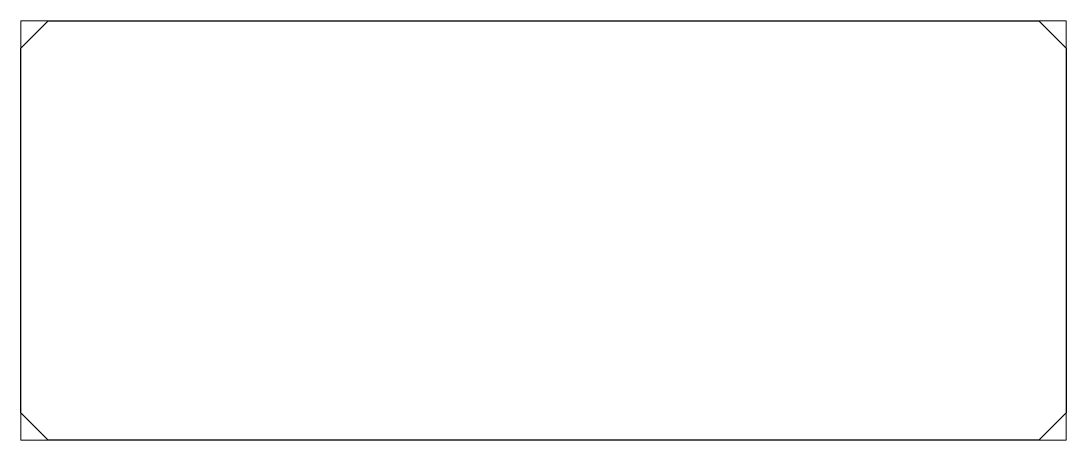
# Paper-space layout 'Layout1' of a CAD drawing. Header units: millimetres. Extents: x 0 to 257, y 46 to 149.
# The model-space entities are those that its viewports show. They can reach past a viewport. Long polylines and large blocks are cut down to what shows.
import ezdxf

# ---------------------------------------------------------------- set-up
doc = ezdxf.new("R2010")
doc.units = ezdxf.units.MM
doc.header["$LTSCALE"] = 10
doc.layers.add('MEMBERS', color=5, linetype='Continuous')

msp = doc.modelspace()

# ---------------------------------------------------------------- linework, layer by layer
at = {"layer": 'MEMBERS', "color": 3, "linetype": 'Continuous'}
for p, q in [((0, 134), (20, 154)), ((20, 154), (748, 154)), ((748, 154), (768, 134)), ((0, -134), (0, 134)), ((768, 134), (768, -134)), ((20, -154), (0, -134)), ((768, -134), (748, -154)), ((748, -154), (20, -154))]:
    msp.add_line(p, q, dxfattribs=at)

psp = doc.layouts.get("Layout1")

# ---------------------------------------------------------------- viewports
at = {"layer": '0'}
psp.add_viewport(center=(128.5, 97.5), size=(257, 103.0677), view_center_point=(384, 0), view_height=308, dxfattribs=at)

doc.saveas('drawing.dxf')
